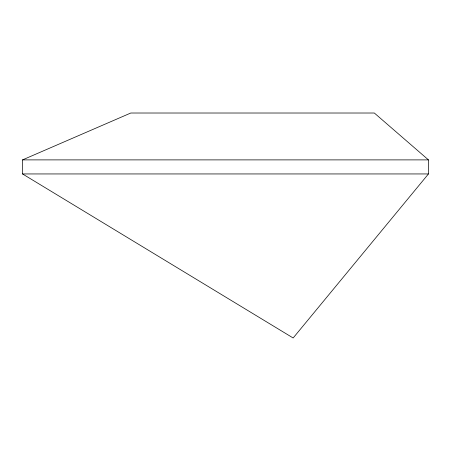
<?xml version="1.0" encoding="UTF-8"?>
<svg xmlns="http://www.w3.org/2000/svg" width="451" height="451" viewBox="0 0 451 451"><rect width="100%" height="100%" fill="white"/><g stroke="black" fill="none" stroke-linecap="round" stroke-linejoin="round"><path stroke-width="0.68" d="M428.45 173.945L293.15 337.985L22.55 173.945L22.55 159.885L130.79 113.015L374.33 113.015L428.45 159.885L428.45 173.945L22.55 173.945M22.55 159.885L428.45 159.885"/></g></svg>
